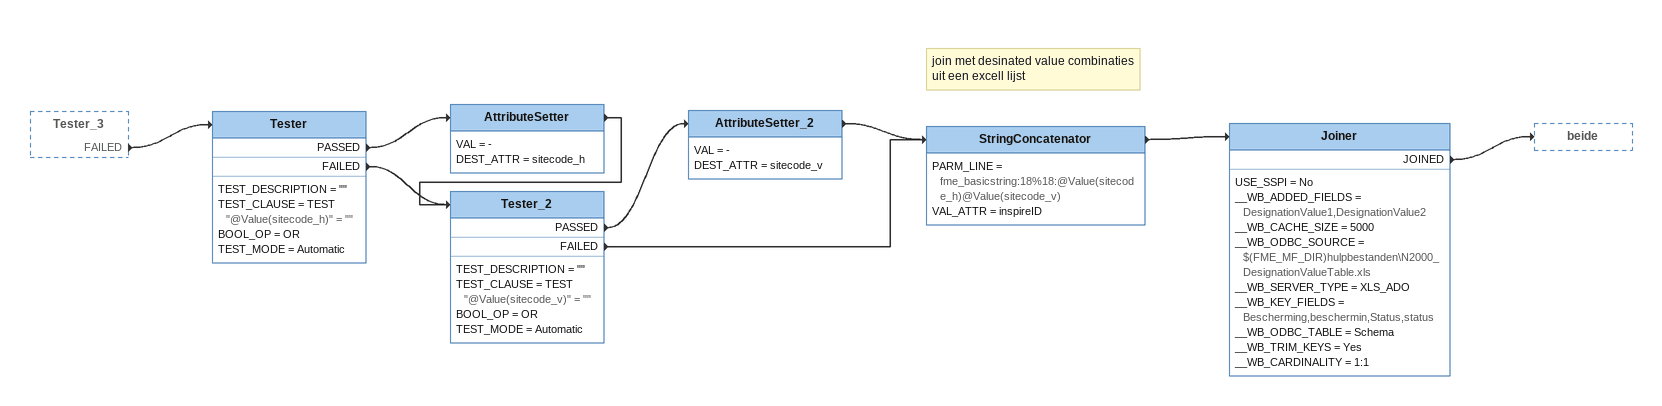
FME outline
Tester_3 [outside]
    FAILED -> Tester
Tester
    TEST_DESCRIPTION = ""
    TEST_CLAUSE = TEST "@Value(sitecode_h)" = ""
    BOOL_OP = OR
    TEST_MODE = Automatic
    PASSED -> AttributeSetter
    FAILED -> Tester_2
AttributeSetter
    VAL = -
    DEST_ATTR = sitecode_h
    -> Tester_2
Tester_2
    TEST_DESCRIPTION = ""
    TEST_CLAUSE = TEST "@Value(sitecode_v)" = ""
    BOOL_OP = OR
    TEST_MODE = Automatic
    PASSED -> AttributeSetter_2
    FAILED -> StringConcatenator
AttributeSetter_2
    VAL = -
    DEST_ATTR = sitecode_v
    -> StringConcatenator
StringConcatenator
    PARM_LINE = fme_basicstring:18%18:@Value(sitecode_h)@Value(sitecode_v)
    VAL_ATTR = inspireID
    -> Joiner
Note: join met desinated value combinaties uit een excell lijst
Joiner
    USE_SSPI = No
    __WB_ADDED_FIELDS = DesignationValue1,DesignationValue2
    __WB_CACHE_SIZE = 5000
    __WB_ODBC_SOURCE = $(FME_MF_DIR)hulpbestanden\N2000_DesignationValueTable.xls
    __WB_SERVER_TYPE = XLS_ADO
    __WB_KEY_FIELDS = Bescherming,beschermin,Status,status
    __WB_ODBC_TABLE = Schema
    __WB_TRIM_KEYS = Yes
    __WB_CARDINALITY = 1:1
    JOINED -> beide
